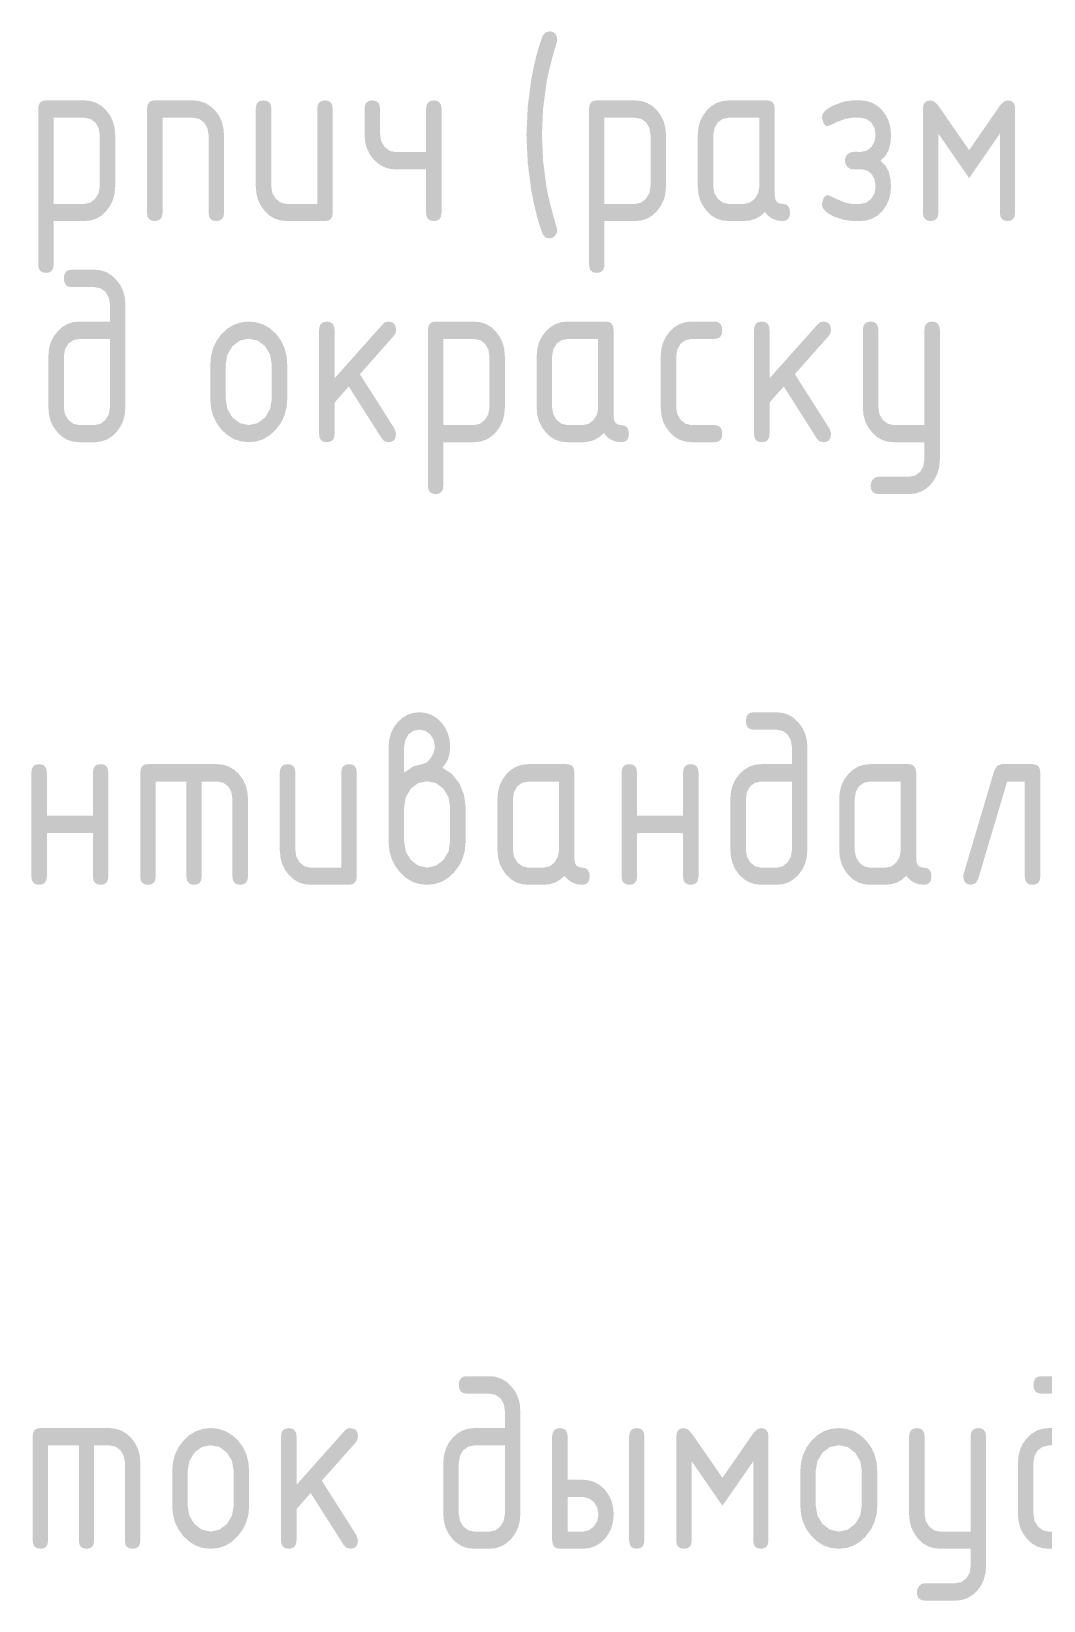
# Model space of a CAD drawing. Header units: millimetres. Extents: x -546 to 1681, y -650 to 1730.
# Drawn here: x 1050.53 to 1068.28, y 81.07 to 108.6 of the extents above; entities that cross this region are included whole.
import ezdxf

# ---------------------------------------------------------------- set-up
doc = ezdxf.new("R2010")
doc.units = ezdxf.units.MM

msp = doc.modelspace()

# ---------------------------------------------------------------- hatches: boundary and pattern name
h = msp.add_hatch(color=7)
h.dxf.hatch_style = 2
h.paths.add_polyline_path([(1059.484, 106.782), (1059.504, 106.326), (1059.563, 105.872), (1059.591, 105.726), (1059.631, 105.56), (1059.68, 105.375), (1059.74, 105.169), (1059.752, 105.114), (1059.742, 105.058), (1059.71, 105.008), (1059.667, 104.976), (1059.616, 104.966), (1059.545, 104.982), (1059.499, 105.034), (1059.446, 105.184), (1059.395, 105.36), (1059.346, 105.563), (1059.299, 105.792), (1059.235, 106.284), (1059.212, 106.782), (1059.235, 107.281), (1059.299, 107.773), (1059.346, 108.001), (1059.395, 108.204), (1059.446, 108.379), (1059.499, 108.526), (1059.545, 108.581), (1059.616, 108.598), (1059.675, 108.588), (1059.718, 108.56), (1059.743, 108.512), (1059.752, 108.446), (1059.74, 108.391), (1059.68, 108.188), (1059.631, 108.003), (1059.591, 107.838), (1059.563, 107.692), (1059.504, 107.239)])
h = msp.add_hatch(color=7)
h.paths.add_polyline_path([(1050.649, 107.239), (1050.657, 107.304), (1050.683, 107.35), (1050.725, 107.378), (1050.785, 107.387), (1051.46, 107.387), (1051.568, 107.376), (1051.668, 107.343), (1051.759, 107.289), (1051.84, 107.214), (1051.91, 107.12), (1051.959, 107.017), (1051.989, 106.904), (1051.999, 106.782), (1051.999, 105.876), (1051.989, 105.754), (1051.959, 105.641), (1051.91, 105.538), (1051.84, 105.444), (1051.759, 105.367), (1051.668, 105.313), (1051.568, 105.281), (1051.46, 105.271), (1050.92, 105.271), (1050.92, 104.509), (1050.912, 104.445), (1050.887, 104.398), (1050.844, 104.37), (1050.785, 104.361), (1050.725, 104.37), (1050.683, 104.398), (1050.657, 104.445), (1050.649, 104.509)])
h.paths.add_polyline_path([(1050.92, 107.083), (1050.92, 105.571), (1051.46, 105.571), (1051.562, 105.594), (1051.648, 105.661), (1051.708, 105.759), (1051.727, 105.876), (1051.727, 106.782), (1051.708, 106.9), (1051.652, 106.998), (1051.564, 107.063), (1051.46, 107.083)])
h = msp.add_hatch(color=7)
h.dxf.hatch_style = 2
h.paths.add_polyline_path([(1052.557, 105.419), (1052.557, 107.239), (1052.565, 107.304), (1052.591, 107.35), (1052.633, 107.378), (1052.693, 107.387), (1053.368, 107.387), (1053.474, 107.376), (1053.574, 107.343), (1053.665, 107.289), (1053.749, 107.214), (1053.818, 107.12), (1053.867, 107.017), (1053.897, 106.904), (1053.907, 106.782), (1053.907, 105.419), (1053.898, 105.353), (1053.873, 105.307), (1053.83, 105.28), (1053.771, 105.271), (1053.712, 105.28), (1053.669, 105.307), (1053.644, 105.353), (1053.636, 105.419), (1053.636, 106.782), (1053.616, 106.9), (1053.56, 106.998), (1053.472, 107.063), (1053.368, 107.083), (1052.829, 107.083), (1052.829, 105.419), (1052.82, 105.353), (1052.795, 105.307), (1052.752, 105.28), (1052.693, 105.271), (1052.633, 105.28), (1052.591, 105.307), (1052.565, 105.353)])
h = msp.add_hatch(color=7)
h.dxf.hatch_style = 2
h.paths.add_polyline_path([(1055.815, 107.239), (1055.815, 105.419), (1055.806, 105.353), (1055.781, 105.307), (1055.738, 105.28), (1055.679, 105.271), (1055.005, 105.271), (1054.896, 105.281), (1054.795, 105.313), (1054.705, 105.367), (1054.624, 105.444), (1054.554, 105.537), (1054.505, 105.64), (1054.475, 105.752), (1054.465, 105.876), (1054.465, 107.239), (1054.473, 107.304), (1054.499, 107.35), (1054.541, 107.378), (1054.601, 107.387), (1054.66, 107.378), (1054.703, 107.35), (1054.728, 107.304), (1054.737, 107.239), (1054.737, 105.876), (1054.756, 105.76), (1054.816, 105.661), (1054.903, 105.594), (1055.005, 105.571), (1055.544, 105.571), (1055.544, 107.239), (1055.552, 107.304), (1055.577, 107.35), (1055.62, 107.378), (1055.679, 107.387), (1055.738, 107.378), (1055.781, 107.35), (1055.806, 107.304)])
h = msp.add_hatch(color=7)
h.dxf.hatch_style = 2
h.paths.add_polyline_path([(1057.723, 107.239), (1057.723, 105.419), (1057.714, 105.353), (1057.689, 105.307), (1057.646, 105.28), (1057.587, 105.271), (1057.528, 105.28), (1057.486, 105.307), (1057.46, 105.353), (1057.452, 105.419), (1057.452, 106.177), (1056.913, 106.177), (1056.806, 106.188), (1056.706, 106.221), (1056.615, 106.275), (1056.532, 106.35), (1056.462, 106.443), (1056.413, 106.544), (1056.383, 106.654), (1056.373, 106.773), (1056.373, 107.239), (1056.381, 107.304), (1056.407, 107.35), (1056.449, 107.378), (1056.509, 107.387), (1056.568, 107.378), (1056.611, 107.35), (1056.636, 107.304), (1056.645, 107.239), (1056.645, 106.786), (1056.665, 106.669), (1056.724, 106.571), (1056.811, 106.504), (1056.913, 106.481), (1057.452, 106.481), (1057.452, 107.239), (1057.46, 107.304), (1057.486, 107.35), (1057.528, 107.378), (1057.587, 107.387), (1057.646, 107.378), (1057.689, 107.35), (1057.714, 107.304)])
h = msp.add_hatch(color=7)
h.paths.add_polyline_path([(1060.309, 107.239), (1060.318, 107.304), (1060.343, 107.35), (1060.386, 107.378), (1060.446, 107.387), (1061.12, 107.387), (1061.229, 107.376), (1061.329, 107.343), (1061.42, 107.289), (1061.501, 107.214), (1061.57, 107.12), (1061.62, 107.017), (1061.649, 106.904), (1061.659, 106.782), (1061.659, 105.876), (1061.649, 105.754), (1061.62, 105.641), (1061.57, 105.538), (1061.501, 105.444), (1061.42, 105.367), (1061.329, 105.313), (1061.229, 105.281), (1061.12, 105.271), (1060.581, 105.271), (1060.581, 104.509), (1060.573, 104.445), (1060.547, 104.398), (1060.505, 104.37), (1060.446, 104.361), (1060.386, 104.37), (1060.343, 104.398), (1060.318, 104.445), (1060.309, 104.509)])
h.paths.add_polyline_path([(1060.581, 107.083), (1060.581, 105.571), (1061.12, 105.571), (1061.223, 105.594), (1061.308, 105.661), (1061.368, 105.759), (1061.388, 105.876), (1061.388, 106.782), (1061.369, 106.9), (1061.313, 106.998), (1061.225, 107.063), (1061.12, 107.083)])
h = msp.add_hatch(color=7)
h.paths.add_polyline_path([(1063.296, 107.083), (1062.757, 107.083), (1062.652, 107.061), (1062.565, 106.998), (1062.509, 106.9), (1062.489, 106.782), (1062.489, 105.876), (1062.509, 105.76), (1062.569, 105.661), (1062.656, 105.594), (1062.757, 105.571), (1063.028, 105.571), (1063.131, 105.594), (1063.216, 105.661), (1063.276, 105.759), (1063.296, 105.876)])
h.paths.add_polyline_path([(1063.835, 105.419), (1063.826, 105.353), (1063.802, 105.307), (1063.76, 105.28), (1063.703, 105.271), (1063.612, 105.28), (1063.53, 105.309), (1063.458, 105.358), (1063.394, 105.427), (1063.314, 105.358), (1063.227, 105.309), (1063.132, 105.28), (1063.028, 105.271), (1062.757, 105.271), (1062.648, 105.281), (1062.548, 105.313), (1062.457, 105.367), (1062.376, 105.444), (1062.307, 105.537), (1062.257, 105.64), (1062.227, 105.752), (1062.218, 105.876), (1062.218, 106.782), (1062.227, 106.904), (1062.257, 107.017), (1062.307, 107.12), (1062.376, 107.214), (1062.457, 107.289), (1062.548, 107.343), (1062.648, 107.376), (1062.757, 107.387), (1063.431, 107.387), (1063.491, 107.378), (1063.533, 107.35), (1063.559, 107.304), (1063.567, 107.239), (1063.567, 105.724), (1063.576, 105.657), (1063.601, 105.609), (1063.644, 105.581), (1063.703, 105.571), (1063.76, 105.562), (1063.802, 105.533), (1063.826, 105.486)])
h = msp.add_hatch(color=7)
h.dxf.hatch_style = 2
h.paths.add_polyline_path([(1065.336, 105.876), (1065.319, 106.002), (1065.264, 106.097), (1065.197, 106.151), (1065.106, 106.177), (1064.933, 106.177), (1064.877, 106.192), (1064.839, 106.223), (1064.808, 106.271), (1064.797, 106.329), (1064.808, 106.39), (1064.839, 106.439), (1064.892, 106.474), (1064.97, 106.486), (1065.012, 106.486), (1065.057, 106.481), (1065.176, 106.504), (1065.264, 106.571), (1065.319, 106.665), (1065.336, 106.782), (1065.318, 106.9), (1065.261, 106.998), (1065.173, 107.063), (1065.069, 107.083), (1064.933, 107.083), (1064.808, 107.064), (1064.657, 107.007), (1064.586, 106.973), (1064.534, 106.95), (1064.504, 106.935), (1064.458, 106.944), (1064.424, 106.985), (1064.393, 107.091), (1064.407, 107.15), (1064.45, 107.205), (1064.519, 107.258), (1064.616, 107.307), (1064.786, 107.368), (1064.933, 107.387), (1065.069, 107.387), (1065.177, 107.376), (1065.278, 107.343), (1065.37, 107.289), (1065.453, 107.214), (1065.52, 107.12), (1065.568, 107.017), (1065.597, 106.904), (1065.607, 106.782), (1065.596, 106.635), (1065.562, 106.51), (1065.504, 106.408), (1065.423, 106.329), (1065.504, 106.251), (1065.562, 106.149), (1065.596, 106.024), (1065.607, 105.876), (1065.597, 105.754), (1065.568, 105.641), (1065.52, 105.538), (1065.453, 105.444), (1065.37, 105.367), (1065.278, 105.313), (1065.177, 105.281), (1065.069, 105.271), (1064.933, 105.271), (1064.783, 105.29), (1064.612, 105.347), (1064.516, 105.396), (1064.448, 105.449), (1064.407, 105.506), (1064.393, 105.567), (1064.424, 105.673), (1064.459, 105.713), (1064.499, 105.728), (1064.511, 105.723), (1064.542, 105.709), (1064.592, 105.685), (1064.662, 105.652), (1064.809, 105.591), (1064.933, 105.571), (1065.069, 105.571), (1065.173, 105.594), (1065.261, 105.661), (1065.317, 105.759)])
h = msp.add_hatch(color=7)
h.dxf.hatch_style = 2
h.paths.add_polyline_path([(1066.977, 106.024), (1066.437, 106.803), (1066.437, 105.419), (1066.429, 105.353), (1066.404, 105.307), (1066.361, 105.28), (1066.302, 105.271), (1066.242, 105.28), (1066.2, 105.307), (1066.174, 105.353), (1066.166, 105.419), (1066.166, 107.239), (1066.174, 107.304), (1066.2, 107.35), (1066.242, 107.378), (1066.302, 107.387), (1066.37, 107.365), (1066.437, 107.294), (1066.977, 106.515), (1067.516, 107.294), (1067.583, 107.365), (1067.651, 107.387), (1067.709, 107.378), (1067.75, 107.35), (1067.775, 107.304), (1067.783, 107.239), (1067.783, 105.419), (1067.775, 105.353), (1067.75, 105.307), (1067.709, 105.28), (1067.651, 105.271), (1067.592, 105.28), (1067.55, 105.307), (1067.524, 105.353), (1067.516, 105.419), (1067.516, 106.803)])
h = msp.add_hatch(color=7)
h.paths.add_polyline_path([(1052.177, 103.812), (1052.177, 101.996), (1052.167, 101.873), (1052.137, 101.761), (1052.088, 101.658), (1052.019, 101.564), (1051.935, 101.487), (1051.844, 101.433), (1051.744, 101.401), (1051.638, 101.39), (1051.366, 101.39), (1051.257, 101.401), (1051.157, 101.433), (1051.067, 101.487), (1050.986, 101.564), (1050.916, 101.658), (1050.866, 101.761), (1050.837, 101.873), (1050.827, 101.996), (1050.827, 102.902), (1050.837, 103.024), (1050.866, 103.137), (1050.916, 103.24), (1050.986, 103.333), (1051.068, 103.409), (1051.159, 103.463), (1051.258, 103.496), (1051.366, 103.507), (1051.906, 103.507), (1051.906, 103.812), (1051.886, 103.929), (1051.83, 104.028), (1051.742, 104.09), (1051.638, 104.112), (1051.23, 104.112), (1051.173, 104.122), (1051.132, 104.15), (1051.107, 104.198), (1051.099, 104.265), (1051.107, 104.331), (1051.132, 104.379), (1051.173, 104.407), (1051.23, 104.417), (1051.638, 104.417), (1051.747, 104.406), (1051.846, 104.373), (1051.937, 104.317), (1052.019, 104.239), (1052.088, 104.148), (1052.137, 104.046), (1052.167, 103.934)])
h.paths.add_polyline_path([(1051.906, 101.996), (1051.906, 103.202), (1051.366, 103.202), (1051.262, 103.18), (1051.174, 103.117), (1051.118, 103.019), (1051.099, 102.902), (1051.099, 101.996), (1051.118, 101.88), (1051.178, 101.78), (1051.265, 101.713), (1051.366, 101.691), (1051.638, 101.691), (1051.74, 101.713), (1051.826, 101.78), (1051.886, 101.878)])
h = msp.add_hatch(color=7)
h.paths.add_polyline_path([(1053.667, 102.144), (1053.667, 102.749), (1053.679, 102.902), (1053.715, 103.042), (1053.777, 103.17), (1053.863, 103.287), (1053.967, 103.384), (1054.081, 103.452), (1054.206, 103.493), (1054.342, 103.507), (1054.478, 103.493), (1054.602, 103.453), (1054.716, 103.385), (1054.82, 103.291), (1054.907, 103.174), (1054.968, 103.046), (1055.004, 102.904), (1055.016, 102.749), (1055.016, 102.144), (1055.004, 101.994), (1054.966, 101.855), (1054.903, 101.727), (1054.817, 101.61), (1054.714, 101.514), (1054.6, 101.445), (1054.476, 101.404), (1054.342, 101.39), (1054.206, 101.404), (1054.081, 101.445), (1053.967, 101.514), (1053.863, 101.61), (1053.777, 101.727), (1053.715, 101.855), (1053.679, 101.994)])
h.paths.add_polyline_path([(1054.745, 102.148), (1054.745, 102.753), (1054.716, 102.927), (1054.628, 103.075), (1054.498, 103.174), (1054.342, 103.207), (1054.186, 103.174), (1054.055, 103.075), (1053.967, 102.927), (1053.938, 102.753), (1053.938, 102.148), (1053.967, 101.971), (1054.055, 101.826), (1054.186, 101.725), (1054.342, 101.691), (1054.498, 101.725), (1054.628, 101.826), (1054.716, 101.973)])
h = msp.add_hatch(color=7)
h.dxf.hatch_style = 2
h.paths.add_polyline_path([(1055.847, 102.512), (1056.695, 103.464), (1056.736, 103.497), (1056.789, 103.507), (1056.848, 103.497), (1056.891, 103.469), (1056.916, 103.423), (1056.925, 103.359), (1056.914, 103.301), (1056.883, 103.253), (1056.291, 102.584), (1056.898, 101.627), (1056.925, 101.539), (1056.916, 101.472), (1056.891, 101.426), (1056.848, 101.399), (1056.789, 101.39), (1056.724, 101.406), (1056.676, 101.454), (1056.095, 102.368), (1055.847, 102.085), (1055.847, 101.539), (1055.838, 101.472), (1055.813, 101.426), (1055.77, 101.399), (1055.711, 101.39), (1055.651, 101.399), (1055.609, 101.426), (1055.583, 101.472), (1055.575, 101.539), (1055.575, 103.359), (1055.583, 103.423), (1055.609, 103.469), (1055.651, 103.497), (1055.711, 103.507), (1055.77, 103.497), (1055.813, 103.469), (1055.838, 103.423), (1055.847, 103.359)])
h = msp.add_hatch(color=7)
h.paths.add_polyline_path([(1057.483, 103.359), (1057.492, 103.423), (1057.517, 103.469), (1057.56, 103.497), (1057.619, 103.507), (1058.294, 103.507), (1058.403, 103.496), (1058.503, 103.463), (1058.594, 103.409), (1058.675, 103.333), (1058.744, 103.24), (1058.794, 103.137), (1058.823, 103.024), (1058.833, 102.902), (1058.833, 101.996), (1058.823, 101.873), (1058.794, 101.761), (1058.744, 101.658), (1058.675, 101.564), (1058.594, 101.487), (1058.503, 101.433), (1058.403, 101.401), (1058.294, 101.39), (1057.755, 101.39), (1057.755, 100.628), (1057.746, 100.564), (1057.721, 100.518), (1057.679, 100.49), (1057.619, 100.48), (1057.56, 100.49), (1057.517, 100.518), (1057.492, 100.564), (1057.483, 100.628)])
h.paths.add_polyline_path([(1057.755, 103.202), (1057.755, 101.691), (1058.294, 101.691), (1058.397, 101.713), (1058.482, 101.78), (1058.542, 101.878), (1058.562, 101.996), (1058.562, 102.902), (1058.543, 103.019), (1058.486, 103.117), (1058.399, 103.182), (1058.294, 103.202)])
h = msp.add_hatch(color=7)
h.paths.add_polyline_path([(1060.47, 103.202), (1059.931, 103.202), (1059.826, 103.18), (1059.739, 103.117), (1059.683, 103.019), (1059.663, 102.902), (1059.663, 101.996), (1059.683, 101.88), (1059.743, 101.78), (1059.83, 101.713), (1059.931, 101.691), (1060.202, 101.691), (1060.305, 101.713), (1060.39, 101.78), (1060.45, 101.878), (1060.47, 101.996)])
h.paths.add_polyline_path([(1061.009, 101.539), (1061, 101.472), (1060.976, 101.426), (1060.934, 101.399), (1060.877, 101.39), (1060.786, 101.4), (1060.704, 101.429), (1060.632, 101.478), (1060.568, 101.547), (1060.488, 101.478), (1060.401, 101.429), (1060.306, 101.4), (1060.202, 101.39), (1059.931, 101.39), (1059.822, 101.401), (1059.722, 101.433), (1059.631, 101.487), (1059.55, 101.564), (1059.481, 101.657), (1059.431, 101.759), (1059.401, 101.871), (1059.392, 101.996), (1059.392, 102.902), (1059.401, 103.024), (1059.431, 103.137), (1059.481, 103.24), (1059.55, 103.333), (1059.631, 103.409), (1059.722, 103.463), (1059.822, 103.496), (1059.931, 103.507), (1060.605, 103.507), (1060.665, 103.497), (1060.708, 103.469), (1060.733, 103.423), (1060.741, 103.359), (1060.741, 101.843), (1060.75, 101.776), (1060.775, 101.729), (1060.818, 101.7), (1060.877, 101.691), (1060.934, 101.681), (1060.976, 101.653), (1061, 101.605)])
h = msp.add_hatch(color=7)
h.dxf.hatch_style = 2
h.paths.add_polyline_path([(1061.839, 102.902), (1061.839, 101.996), (1061.859, 101.88), (1061.919, 101.78), (1062.006, 101.713), (1062.107, 101.691), (1062.51, 101.691), (1062.57, 101.681), (1062.612, 101.653), (1062.638, 101.605), (1062.646, 101.539), (1062.638, 101.472), (1062.612, 101.426), (1062.57, 101.399), (1062.51, 101.39), (1062.107, 101.39), (1061.998, 101.401), (1061.898, 101.433), (1061.807, 101.487), (1061.726, 101.564), (1061.657, 101.657), (1061.607, 101.759), (1061.578, 101.871), (1061.568, 101.996), (1061.568, 102.902), (1061.578, 103.024), (1061.607, 103.137), (1061.657, 103.24), (1061.726, 103.333), (1061.807, 103.409), (1061.898, 103.463), (1061.998, 103.496), (1062.107, 103.507), (1062.51, 103.507), (1062.57, 103.497), (1062.612, 103.469), (1062.638, 103.421), (1062.646, 103.355), (1062.638, 103.288), (1062.612, 103.24), (1062.57, 103.212), (1062.51, 103.202), (1062.107, 103.202), (1062.002, 103.18), (1061.915, 103.117), (1061.859, 103.019)])
h = msp.add_hatch(color=7)
h.dxf.hatch_style = 2
h.paths.add_polyline_path([(1063.476, 102.512), (1064.325, 103.464), (1064.366, 103.497), (1064.418, 103.507), (1064.478, 103.497), (1064.52, 103.469), (1064.546, 103.423), (1064.554, 103.359), (1064.544, 103.301), (1064.512, 103.253), (1063.921, 102.584), (1064.528, 101.627), (1064.554, 101.539), (1064.546, 101.472), (1064.52, 101.426), (1064.478, 101.399), (1064.418, 101.39), (1064.354, 101.406), (1064.306, 101.454), (1063.725, 102.368), (1063.476, 102.085), (1063.476, 101.539), (1063.468, 101.472), (1063.442, 101.426), (1063.4, 101.399), (1063.341, 101.39), (1063.281, 101.399), (1063.238, 101.426), (1063.213, 101.472), (1063.204, 101.539), (1063.204, 103.359), (1063.213, 103.423), (1063.238, 103.469), (1063.281, 103.497), (1063.341, 103.507), (1063.4, 103.497), (1063.442, 103.469), (1063.468, 103.423), (1063.476, 103.359)])
h = msp.add_hatch(color=7)
h.dxf.hatch_style = 2
h.paths.add_polyline_path([(1066.192, 101.081), (1066.192, 101.39), (1065.652, 101.39), (1065.543, 101.401), (1065.443, 101.433), (1065.353, 101.487), (1065.272, 101.564), (1065.202, 101.658), (1065.152, 101.761), (1065.123, 101.873), (1065.113, 101.996), (1065.113, 103.359), (1065.121, 103.423), (1065.147, 103.469), (1065.189, 103.497), (1065.249, 103.507), (1065.308, 103.497), (1065.351, 103.469), (1065.376, 103.423), (1065.385, 103.359), (1065.385, 101.996), (1065.404, 101.88), (1065.464, 101.78), (1065.551, 101.713), (1065.652, 101.691), (1066.192, 101.691), (1066.192, 103.359), (1066.2, 103.423), (1066.225, 103.469), (1066.268, 103.497), (1066.327, 103.507), (1066.386, 103.497), (1066.429, 103.469), (1066.454, 103.423), (1066.463, 103.359), (1066.463, 101.085), (1066.453, 100.963), (1066.424, 100.851), (1066.375, 100.747), (1066.308, 100.654), (1066.227, 100.578), (1066.136, 100.524), (1066.036, 100.491), (1065.927, 100.48), (1065.385, 100.48), (1065.325, 100.49), (1065.283, 100.518), (1065.257, 100.566), (1065.249, 100.632), (1065.258, 100.687), (1065.29, 100.738), (1065.333, 100.773), (1065.385, 100.785), (1065.924, 100.785), (1066.028, 100.805), (1066.116, 100.869), (1066.172, 100.964)])
h = msp.add_hatch(color=7)
h.paths.add_polyline_path([(1057.067, 95.594), (1057.23, 95.705), (1057.38, 95.742), (1057.461, 95.77), (1057.534, 95.848), (1057.588, 95.948), (1057.606, 96.047), (1057.586, 96.165), (1057.526, 96.263), (1057.439, 96.327), (1057.334, 96.348), (1057.23, 96.326), (1057.142, 96.263), (1057.086, 96.165), (1057.067, 96.047)])
h.paths.add_polyline_path([(1057.737, 95.683), (1057.905, 95.569), (1058.036, 95.404), (1058.117, 95.204), (1058.145, 94.989), (1058.145, 94.379), (1058.132, 94.229), (1058.094, 94.089), (1058.032, 93.96), (1057.945, 93.846), (1057.843, 93.749), (1057.729, 93.68), (1057.604, 93.639), (1057.47, 93.626), (1057.334, 93.639), (1057.209, 93.68), (1057.095, 93.749), (1056.992, 93.846), (1056.905, 93.962), (1056.844, 94.09), (1056.807, 94.229), (1056.795, 94.379), (1056.795, 96.047), (1056.805, 96.169), (1056.834, 96.282), (1056.884, 96.385), (1056.954, 96.479), (1057.036, 96.554), (1057.127, 96.609), (1057.226, 96.641), (1057.334, 96.652), (1057.443, 96.641), (1057.543, 96.608), (1057.635, 96.553), (1057.719, 96.475), (1057.786, 96.383), (1057.834, 96.281), (1057.864, 96.169), (1057.873, 96.047), (1057.865, 95.938), (1057.84, 95.841), (1057.797, 95.756)])
h.paths.add_polyline_path([(1057.873, 94.384), (1057.873, 94.989), (1057.845, 95.162), (1057.757, 95.311), (1057.626, 95.41), (1057.47, 95.442), (1057.314, 95.41), (1057.183, 95.311), (1057.095, 95.162), (1057.067, 94.989), (1057.067, 94.384), (1057.095, 94.207), (1057.183, 94.062), (1057.314, 93.961), (1057.47, 93.926), (1057.626, 93.961), (1057.757, 94.062), (1057.845, 94.208)])
h = msp.add_hatch(color=7)
h.paths.add_polyline_path([(1064.139, 96.047), (1064.139, 94.231), (1064.129, 94.109), (1064.099, 93.996), (1064.05, 93.893), (1063.981, 93.799), (1063.897, 93.722), (1063.806, 93.668), (1063.707, 93.636), (1063.6, 93.626), (1063.329, 93.626), (1063.22, 93.636), (1063.12, 93.668), (1063.029, 93.722), (1062.948, 93.799), (1062.878, 93.893), (1062.829, 93.996), (1062.799, 94.109), (1062.789, 94.231), (1062.789, 95.137), (1062.799, 95.259), (1062.829, 95.372), (1062.878, 95.475), (1062.948, 95.569), (1063.031, 95.644), (1063.121, 95.698), (1063.22, 95.731), (1063.329, 95.742), (1063.868, 95.742), (1063.868, 96.047), (1063.849, 96.165), (1063.792, 96.263), (1063.705, 96.326), (1063.6, 96.348), (1063.193, 96.348), (1063.136, 96.357), (1063.094, 96.386), (1063.069, 96.433), (1063.061, 96.5), (1063.069, 96.567), (1063.094, 96.614), (1063.136, 96.643), (1063.193, 96.652), (1063.6, 96.652), (1063.709, 96.641), (1063.809, 96.608), (1063.9, 96.553), (1063.981, 96.475), (1064.05, 96.383), (1064.099, 96.281), (1064.129, 96.169)])
h.paths.add_polyline_path([(1063.868, 94.231), (1063.868, 95.437), (1063.329, 95.437), (1063.224, 95.416), (1063.136, 95.353), (1063.08, 95.254), (1063.061, 95.137), (1063.061, 94.231), (1063.081, 94.115), (1063.14, 94.015), (1063.227, 93.948), (1063.329, 93.926), (1063.6, 93.926), (1063.703, 93.948), (1063.788, 94.015), (1063.848, 94.114)])
h = msp.add_hatch(color=7)
h.dxf.hatch_style = 2
h.paths.add_polyline_path([(1050.801, 94.532), (1050.801, 93.774), (1050.792, 93.708), (1050.767, 93.662), (1050.724, 93.634), (1050.665, 93.626), (1050.605, 93.634), (1050.563, 93.662), (1050.537, 93.708), (1050.529, 93.774), (1050.529, 95.594), (1050.537, 95.658), (1050.563, 95.705), (1050.605, 95.733), (1050.665, 95.742), (1050.724, 95.733), (1050.767, 95.705), (1050.792, 95.658), (1050.801, 95.594), (1050.801, 94.836), (1051.608, 94.836), (1051.608, 95.594), (1051.616, 95.658), (1051.641, 95.705), (1051.684, 95.733), (1051.743, 95.742), (1051.802, 95.733), (1051.845, 95.705), (1051.87, 95.658), (1051.879, 95.594), (1051.879, 93.774), (1051.87, 93.708), (1051.845, 93.662), (1051.802, 93.634), (1051.743, 93.626), (1051.684, 93.634), (1051.641, 93.662), (1051.616, 93.708), (1051.608, 93.774), (1051.608, 94.532)])
h = msp.add_hatch(color=7)
h.dxf.hatch_style = 2
h.paths.add_polyline_path([(1052.574, 95.742), (1053.788, 95.742), (1053.896, 95.731), (1053.995, 95.698), (1054.085, 95.644), (1054.168, 95.569), (1054.237, 95.475), (1054.287, 95.372), (1054.317, 95.259), (1054.327, 95.137), (1054.327, 93.774), (1054.318, 93.708), (1054.293, 93.662), (1054.25, 93.634), (1054.191, 93.626), (1054.131, 93.634), (1054.089, 93.662), (1054.063, 93.708), (1054.055, 93.774), (1054.055, 95.137), (1054.036, 95.254), (1053.979, 95.353), (1053.892, 95.417), (1053.788, 95.437), (1053.516, 95.437), (1053.516, 93.774), (1053.508, 93.708), (1053.482, 93.662), (1053.44, 93.634), (1053.38, 93.626), (1053.323, 93.634), (1053.282, 93.662), (1053.257, 93.708), (1053.249, 93.774), (1053.249, 95.437), (1052.709, 95.437), (1052.709, 93.774), (1052.701, 93.708), (1052.676, 93.662), (1052.633, 93.634), (1052.574, 93.626), (1052.514, 93.634), (1052.472, 93.662), (1052.446, 93.708), (1052.438, 93.774), (1052.438, 95.594), (1052.446, 95.658), (1052.472, 95.705), (1052.514, 95.733)])
h = msp.add_hatch(color=7)
h.dxf.hatch_style = 2
h.paths.add_polyline_path([(1056.236, 95.594), (1056.236, 93.774), (1056.227, 93.708), (1056.202, 93.662), (1056.159, 93.634), (1056.1, 93.626), (1055.426, 93.626), (1055.317, 93.636), (1055.216, 93.668), (1055.126, 93.722), (1055.045, 93.799), (1054.975, 93.892), (1054.926, 93.994), (1054.896, 94.107), (1054.886, 94.231), (1054.886, 95.594), (1054.894, 95.658), (1054.92, 95.705), (1054.962, 95.733), (1055.022, 95.742), (1055.081, 95.733), (1055.124, 95.705), (1055.149, 95.658), (1055.158, 95.594), (1055.158, 94.231), (1055.177, 94.115), (1055.237, 94.015), (1055.324, 93.948), (1055.426, 93.926), (1055.965, 93.926), (1055.965, 95.594), (1055.973, 95.658), (1055.998, 95.705), (1056.041, 95.733), (1056.1, 95.742), (1056.159, 95.733), (1056.202, 95.705), (1056.227, 95.658)])
h = msp.add_hatch(color=7)
h.paths.add_polyline_path([(1059.782, 95.437), (1059.243, 95.437), (1059.138, 95.416), (1059.051, 95.353), (1058.995, 95.254), (1058.975, 95.137), (1058.975, 94.231), (1058.995, 94.115), (1059.055, 94.015), (1059.142, 93.948), (1059.243, 93.926), (1059.514, 93.926), (1059.617, 93.948), (1059.702, 94.015), (1059.762, 94.114), (1059.782, 94.231)])
h.paths.add_polyline_path([(1060.321, 93.774), (1060.313, 93.708), (1060.288, 93.662), (1060.246, 93.634), (1060.189, 93.626), (1060.098, 93.635), (1060.016, 93.664), (1059.944, 93.713), (1059.88, 93.782), (1059.8, 93.713), (1059.713, 93.664), (1059.618, 93.635), (1059.514, 93.626), (1059.243, 93.626), (1059.134, 93.636), (1059.034, 93.668), (1058.943, 93.722), (1058.862, 93.799), (1058.793, 93.892), (1058.743, 93.994), (1058.714, 94.107), (1058.704, 94.231), (1058.704, 95.137), (1058.714, 95.259), (1058.743, 95.372), (1058.793, 95.475), (1058.862, 95.569), (1058.943, 95.644), (1059.034, 95.698), (1059.134, 95.731), (1059.243, 95.742), (1059.917, 95.742), (1059.977, 95.733), (1060.02, 95.705), (1060.045, 95.658), (1060.054, 95.594), (1060.054, 94.079), (1060.062, 94.012), (1060.087, 93.964), (1060.13, 93.936), (1060.189, 93.926), (1060.246, 93.917), (1060.288, 93.888), (1060.313, 93.84)])
h = msp.add_hatch(color=7)
h.dxf.hatch_style = 2
h.paths.add_polyline_path([(1061.152, 94.532), (1061.152, 93.774), (1061.144, 93.708), (1061.118, 93.662), (1061.076, 93.634), (1061.016, 93.626), (1060.957, 93.634), (1060.914, 93.662), (1060.889, 93.708), (1060.88, 93.774), (1060.88, 95.594), (1060.889, 95.658), (1060.914, 95.705), (1060.957, 95.733), (1061.016, 95.742), (1061.076, 95.733), (1061.118, 95.705), (1061.144, 95.658), (1061.152, 95.594), (1061.152, 94.836), (1061.959, 94.836), (1061.959, 95.594), (1061.967, 95.658), (1061.993, 95.705), (1062.035, 95.733), (1062.094, 95.742), (1062.154, 95.733), (1062.196, 95.705), (1062.222, 95.658), (1062.23, 95.594), (1062.23, 93.774), (1062.222, 93.708), (1062.196, 93.662), (1062.154, 93.634), (1062.094, 93.626), (1062.035, 93.634), (1061.993, 93.662), (1061.967, 93.708), (1061.959, 93.774), (1061.959, 94.532)])
h = msp.add_hatch(color=7)
h.paths.add_polyline_path([(1065.777, 95.437), (1065.238, 95.437), (1065.133, 95.416), (1065.045, 95.353), (1064.989, 95.254), (1064.97, 95.137), (1064.97, 94.231), (1064.99, 94.115), (1065.049, 94.015), (1065.136, 93.948), (1065.238, 93.926), (1065.509, 93.926), (1065.612, 93.948), (1065.697, 94.015), (1065.757, 94.114), (1065.777, 94.231)])
h.paths.add_polyline_path([(1066.315, 93.774), (1066.307, 93.708), (1066.282, 93.662), (1066.241, 93.634), (1066.184, 93.626), (1066.092, 93.635), (1066.011, 93.664), (1065.938, 93.713), (1065.874, 93.782), (1065.795, 93.713), (1065.707, 93.664), (1065.612, 93.635), (1065.509, 93.626), (1065.238, 93.626), (1065.129, 93.636), (1065.029, 93.668), (1064.938, 93.722), (1064.857, 93.799), (1064.787, 93.892), (1064.738, 93.994), (1064.708, 94.107), (1064.698, 94.231), (1064.698, 95.137), (1064.708, 95.259), (1064.738, 95.372), (1064.787, 95.475), (1064.857, 95.569), (1064.938, 95.644), (1065.029, 95.698), (1065.129, 95.731), (1065.238, 95.742), (1065.912, 95.742), (1065.971, 95.733), (1066.014, 95.705), (1066.039, 95.658), (1066.048, 95.594), (1066.048, 94.079), (1066.056, 94.012), (1066.082, 93.964), (1066.124, 93.936), (1066.184, 93.926), (1066.241, 93.917), (1066.282, 93.888), (1066.307, 93.84)])
h = msp.add_hatch(color=7)
h.dxf.hatch_style = 2
h.paths.add_polyline_path([(1067.55, 95.742), (1068.088, 95.742), (1068.148, 95.733), (1068.191, 95.705), (1068.216, 95.658), (1068.225, 95.594), (1068.225, 93.774), (1068.216, 93.708), (1068.191, 93.662), (1068.148, 93.634), (1068.088, 93.626), (1068.029, 93.634), (1067.987, 93.662), (1067.962, 93.708), (1067.953, 93.774), (1067.953, 95.437), (1067.644, 95.437), (1067.135, 93.727), (1067.09, 93.651), (1067.011, 93.626), (1066.951, 93.635), (1066.909, 93.664), (1066.883, 93.711), (1066.875, 93.778), (1066.883, 93.825), (1067.414, 95.619), (1067.468, 95.713)])
h = msp.add_hatch(color=7)
h.paths.add_polyline_path([(1059.104, 84.398), (1059.104, 82.582), (1059.095, 82.46), (1059.065, 82.347), (1059.015, 82.244), (1058.946, 82.15), (1058.863, 82.073), (1058.771, 82.019), (1058.672, 81.987), (1058.565, 81.977), (1058.294, 81.977), (1058.185, 81.987), (1058.085, 82.019), (1057.994, 82.073), (1057.913, 82.15), (1057.844, 82.244), (1057.794, 82.347), (1057.764, 82.46), (1057.755, 82.582), (1057.755, 83.488), (1057.764, 83.61), (1057.794, 83.723), (1057.844, 83.826), (1057.913, 83.92), (1057.996, 83.995), (1058.087, 84.05), (1058.186, 84.082), (1058.294, 84.094), (1058.833, 84.094), (1058.833, 84.398), (1058.814, 84.516), (1058.758, 84.614), (1058.67, 84.677), (1058.565, 84.699), (1058.158, 84.699), (1058.101, 84.708), (1058.06, 84.737), (1058.035, 84.785), (1058.026, 84.851), (1058.035, 84.918), (1058.06, 84.966), (1058.101, 84.994), (1058.158, 85.004), (1058.565, 85.004), (1058.674, 84.993), (1058.774, 84.959), (1058.865, 84.904), (1058.946, 84.826), (1059.015, 84.735), (1059.065, 84.633), (1059.095, 84.52)])
h.paths.add_polyline_path([(1058.833, 82.582), (1058.833, 83.789), (1058.294, 83.789), (1058.189, 83.767), (1058.102, 83.704), (1058.046, 83.606), (1058.026, 83.488), (1058.026, 82.582), (1058.046, 82.466), (1058.106, 82.367), (1058.193, 82.3), (1058.294, 82.277), (1058.565, 82.277), (1058.668, 82.3), (1058.753, 82.367), (1058.813, 82.465)])
h = msp.add_hatch(color=7)
h.paths.add_polyline_path([(1069.183, 84.398), (1069.183, 82.582), (1069.173, 82.46), (1069.143, 82.347), (1069.094, 82.244), (1069.025, 82.15), (1068.941, 82.073), (1068.85, 82.019), (1068.75, 81.987), (1068.644, 81.977), (1068.372, 81.977), (1068.263, 81.987), (1068.163, 82.019), (1068.073, 82.073), (1067.992, 82.15), (1067.922, 82.244), (1067.873, 82.347), (1067.843, 82.46), (1067.833, 82.582), (1067.833, 83.488), (1067.843, 83.61), (1067.873, 83.723), (1067.922, 83.826), (1067.992, 83.92), (1068.074, 83.995), (1068.165, 84.05), (1068.264, 84.082), (1068.372, 84.094), (1068.912, 84.094), (1068.912, 84.398), (1068.892, 84.516), (1068.836, 84.614), (1068.748, 84.677), (1068.644, 84.699), (1068.236, 84.699), (1068.179, 84.708), (1068.138, 84.737), (1068.113, 84.785), (1068.105, 84.851), (1068.113, 84.918), (1068.138, 84.966), (1068.179, 84.994), (1068.236, 85.004), (1068.644, 85.004), (1068.753, 84.993), (1068.853, 84.959), (1068.943, 84.904), (1069.025, 84.826), (1069.094, 84.735), (1069.143, 84.633), (1069.173, 84.52)])
h.paths.add_polyline_path([(1068.912, 82.582), (1068.912, 83.789), (1068.372, 83.789), (1068.268, 83.767), (1068.18, 83.704), (1068.124, 83.606), (1068.105, 83.488), (1068.105, 82.582), (1068.124, 82.466), (1068.184, 82.367), (1068.271, 82.3), (1068.372, 82.277), (1068.644, 82.277), (1068.746, 82.3), (1068.832, 82.367), (1068.892, 82.465)])
h = msp.add_hatch(color=7)
h.dxf.hatch_style = 2
h.paths.add_polyline_path([(1050.687, 84.094), (1051.9, 84.094), (1052.009, 84.082), (1052.108, 84.05), (1052.198, 83.995), (1052.281, 83.92), (1052.35, 83.826), (1052.4, 83.723), (1052.43, 83.61), (1052.44, 83.488), (1052.44, 82.125), (1052.431, 82.059), (1052.406, 82.013), (1052.363, 81.986), (1052.303, 81.977), (1052.244, 81.986), (1052.202, 82.013), (1052.176, 82.059), (1052.168, 82.125), (1052.168, 83.488), (1052.148, 83.606), (1052.092, 83.704), (1052.005, 83.769), (1051.9, 83.789), (1051.629, 83.789), (1051.629, 82.125), (1051.621, 82.059), (1051.595, 82.013), (1051.553, 81.986), (1051.493, 81.977), (1051.436, 81.986), (1051.395, 82.013), (1051.37, 82.059), (1051.361, 82.125), (1051.361, 83.789), (1050.822, 83.789), (1050.822, 82.125), (1050.814, 82.059), (1050.788, 82.013), (1050.746, 81.986), (1050.687, 81.977), (1050.627, 81.986), (1050.584, 82.013), (1050.559, 82.059), (1050.551, 82.125), (1050.551, 83.945), (1050.559, 84.01), (1050.584, 84.056), (1050.627, 84.084)])
h = msp.add_hatch(color=7)
h.paths.add_polyline_path([(1052.998, 82.73), (1052.998, 83.336), (1053.011, 83.488), (1053.047, 83.628), (1053.109, 83.757), (1053.195, 83.874), (1053.299, 83.97), (1053.413, 84.039), (1053.538, 84.08), (1053.674, 84.094), (1053.809, 84.08), (1053.934, 84.039), (1054.048, 83.972), (1054.152, 83.877), (1054.239, 83.761), (1054.3, 83.632), (1054.336, 83.491), (1054.348, 83.336), (1054.348, 82.73), (1054.336, 82.58), (1054.298, 82.441), (1054.235, 82.314), (1054.149, 82.197), (1054.046, 82.1), (1053.932, 82.031), (1053.808, 81.99), (1053.674, 81.977), (1053.538, 81.99), (1053.413, 82.031), (1053.299, 82.1), (1053.195, 82.197), (1053.109, 82.314), (1053.047, 82.441), (1053.011, 82.58)])
h.paths.add_polyline_path([(1054.077, 82.735), (1054.077, 83.34), (1054.048, 83.514), (1053.96, 83.662), (1053.83, 83.761), (1053.674, 83.793), (1053.518, 83.761), (1053.387, 83.662), (1053.299, 83.514), (1053.27, 83.34), (1053.27, 82.735), (1053.299, 82.558), (1053.387, 82.413), (1053.518, 82.312), (1053.674, 82.277), (1053.83, 82.312), (1053.96, 82.413), (1054.048, 82.559)])
h = msp.add_hatch(color=7)
h.dxf.hatch_style = 2
h.paths.add_polyline_path([(1055.179, 83.099), (1056.027, 84.051), (1056.068, 84.083), (1056.121, 84.094), (1056.18, 84.084), (1056.223, 84.056), (1056.248, 84.01), (1056.257, 83.945), (1056.246, 83.888), (1056.215, 83.839), (1055.623, 83.171), (1056.23, 82.214), (1056.257, 82.125), (1056.248, 82.059), (1056.223, 82.013), (1056.18, 81.986), (1056.121, 81.977), (1056.056, 81.993), (1056.008, 82.04), (1055.427, 82.955), (1055.179, 82.671), (1055.179, 82.125), (1055.17, 82.059), (1055.145, 82.013), (1055.102, 81.986), (1055.043, 81.977), (1054.983, 81.986), (1054.941, 82.013), (1054.915, 82.059), (1054.907, 82.125), (1054.907, 83.945), (1054.915, 84.01), (1054.941, 84.056), (1054.983, 84.084), (1055.043, 84.094), (1055.102, 84.084), (1055.145, 84.056), (1055.17, 84.01), (1055.179, 83.945)])
h = msp.add_hatch(color=7)
h.paths.add_polyline_path([(1060.742, 82.582), (1060.732, 82.46), (1060.703, 82.347), (1060.654, 82.244), (1060.587, 82.15), (1060.504, 82.073), (1060.412, 82.019), (1060.311, 81.987), (1060.203, 81.977), (1059.799, 81.977), (1059.74, 81.986), (1059.697, 82.013), (1059.672, 82.059), (1059.663, 82.125), (1059.663, 83.945), (1059.672, 84.01), (1059.697, 84.056), (1059.74, 84.084), (1059.799, 84.094), (1059.859, 84.084), (1059.901, 84.056), (1059.926, 84.01), (1059.935, 83.945), (1059.935, 83.187), (1060.203, 83.187), (1060.311, 83.176), (1060.412, 83.144), (1060.504, 83.089), (1060.587, 83.014), (1060.654, 82.921), (1060.703, 82.817), (1060.732, 82.704)])
h.paths.add_polyline_path([(1060.474, 82.582), (1060.454, 82.7), (1060.395, 82.798), (1060.307, 82.861), (1060.203, 82.883), (1059.935, 82.883), (1059.935, 82.277), (1060.203, 82.277), (1060.307, 82.3), (1060.395, 82.367), (1060.454, 82.465)])
h.paths.add_polyline_path([(1061.013, 83.945), (1061.022, 84.01), (1061.047, 84.056), (1061.089, 84.084), (1061.149, 84.094), (1061.206, 84.084), (1061.247, 84.056), (1061.272, 84.01), (1061.28, 83.945), (1061.28, 82.125), (1061.272, 82.059), (1061.247, 82.013), (1061.206, 81.986), (1061.149, 81.977), (1061.089, 81.986), (1061.047, 82.013), (1061.022, 82.059), (1061.013, 82.125)])
h = msp.add_hatch(color=7)
h.dxf.hatch_style = 2
h.paths.add_polyline_path([(1062.65, 82.73), (1062.111, 83.509), (1062.111, 82.125), (1062.103, 82.059), (1062.077, 82.013), (1062.035, 81.986), (1061.976, 81.977), (1061.916, 81.986), (1061.873, 82.013), (1061.848, 82.059), (1061.839, 82.125), (1061.839, 83.945), (1061.848, 84.01), (1061.873, 84.056), (1061.916, 84.084), (1061.976, 84.094), (1062.043, 84.071), (1062.111, 84), (1062.65, 83.222), (1063.189, 84), (1063.257, 84.071), (1063.325, 84.094), (1063.382, 84.084), (1063.423, 84.056), (1063.448, 84.01), (1063.457, 83.945), (1063.457, 82.125), (1063.448, 82.059), (1063.423, 82.013), (1063.382, 81.986), (1063.325, 81.977), (1063.266, 81.986), (1063.223, 82.013), (1063.198, 82.059), (1063.189, 82.125), (1063.189, 83.509)])
h = msp.add_hatch(color=7)
h.paths.add_polyline_path([(1064.016, 82.73), (1064.016, 83.336), (1064.028, 83.488), (1064.065, 83.628), (1064.126, 83.757), (1064.213, 83.874), (1064.316, 83.97), (1064.43, 84.039), (1064.555, 84.08), (1064.691, 84.094), (1064.827, 84.08), (1064.951, 84.039), (1065.066, 83.972), (1065.169, 83.877), (1065.256, 83.761), (1065.317, 83.632), (1065.354, 83.491), (1065.366, 83.336), (1065.366, 82.73), (1065.353, 82.58), (1065.315, 82.441), (1065.253, 82.314), (1065.166, 82.197), (1065.064, 82.1), (1064.95, 82.031), (1064.825, 81.99), (1064.691, 81.977), (1064.555, 81.99), (1064.43, 82.031), (1064.316, 82.1), (1064.213, 82.197), (1064.126, 82.314), (1064.065, 82.441), (1064.028, 82.58)])
h.paths.add_polyline_path([(1065.094, 82.735), (1065.094, 83.34), (1065.066, 83.514), (1064.978, 83.662), (1064.847, 83.761), (1064.691, 83.793), (1064.535, 83.761), (1064.404, 83.662), (1064.316, 83.514), (1064.287, 83.34), (1064.287, 82.735), (1064.316, 82.558), (1064.404, 82.413), (1064.535, 82.312), (1064.691, 82.277), (1064.847, 82.312), (1064.978, 82.413), (1065.066, 82.559)])
h = msp.add_hatch(color=7)
h.dxf.hatch_style = 2
h.paths.add_polyline_path([(1067.003, 81.668), (1067.003, 81.977), (1066.464, 81.977), (1066.355, 81.987), (1066.255, 82.019), (1066.164, 82.073), (1066.083, 82.15), (1066.014, 82.244), (1065.964, 82.347), (1065.934, 82.46), (1065.924, 82.582), (1065.924, 83.945), (1065.933, 84.01), (1065.958, 84.056), (1066.001, 84.084), (1066.06, 84.094), (1066.12, 84.084), (1066.162, 84.056), (1066.188, 84.01), (1066.196, 83.945), (1066.196, 82.582), (1066.216, 82.466), (1066.275, 82.367), (1066.362, 82.3), (1066.464, 82.277), (1067.003, 82.277), (1067.003, 83.945), (1067.011, 84.01), (1067.037, 84.056), (1067.079, 84.084), (1067.138, 84.094), (1067.198, 84.084), (1067.24, 84.056), (1067.266, 84.01), (1067.274, 83.945), (1067.274, 81.672), (1067.264, 81.55), (1067.235, 81.437), (1067.187, 81.334), (1067.12, 81.24), (1067.038, 81.165), (1066.947, 81.111), (1066.848, 81.078), (1066.739, 81.067), (1066.196, 81.067), (1066.137, 81.076), (1066.094, 81.105), (1066.069, 81.152), (1066.06, 81.219), (1066.07, 81.274), (1066.102, 81.325), (1066.145, 81.359), (1066.196, 81.372), (1066.735, 81.372), (1066.84, 81.392), (1066.927, 81.456), (1066.984, 81.551)])

doc.saveas('drawing.dxf')
